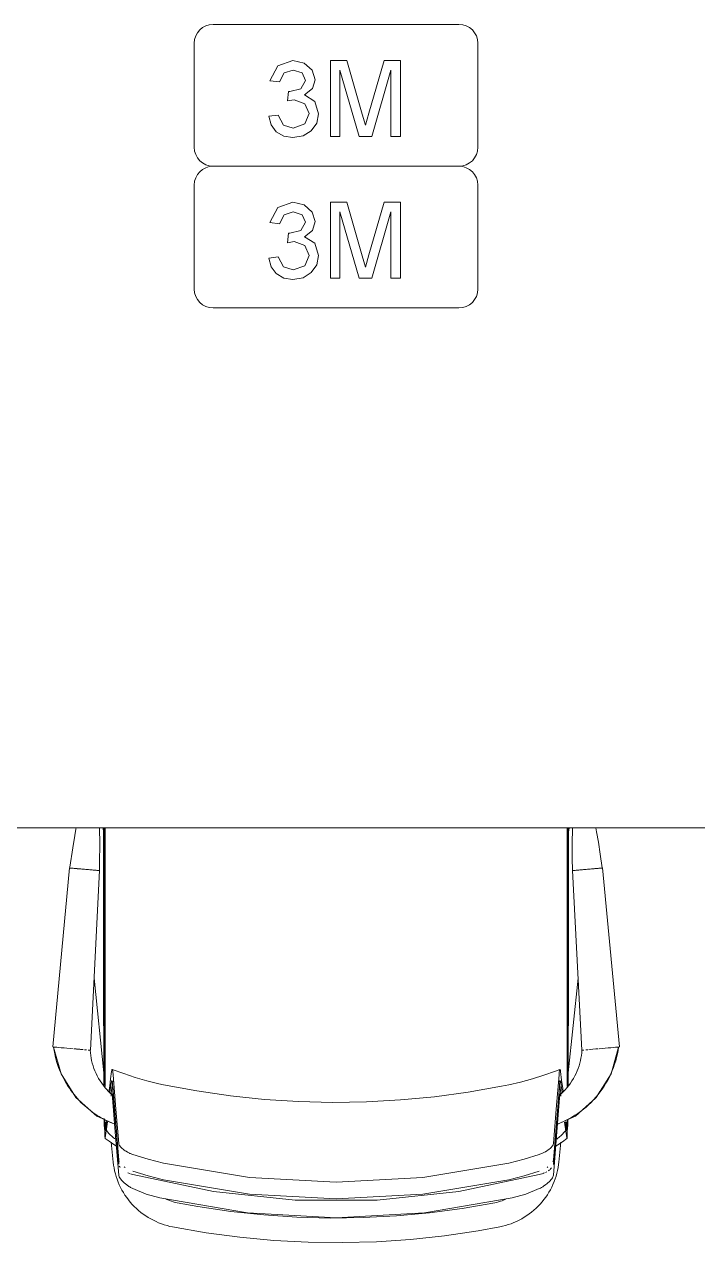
# Model space of a CAD drawing. Header units: millimetres. Extents: x 155927 to 317870, y -36033 to 97293.
# Drawn here: x 191809 to 192521, y 10769 to 12058 of the extents above; entities that cross this region are included whole.
import ezdxf

# ---------------------------------------------------------------- set-up
doc = ezdxf.new("R2010")
doc.units = ezdxf.units.MM
doc.header["$MEASUREMENT"] = 0
doc.layers.add('I-FURN', color=8, linetype='CONTINUOUS', lineweight=9)

msp = doc.modelspace()

# ---------------------------------------------------------------- linework, layer by layer
at = {"layer": 'I-FURN'}
for p, q in [((192268.4, 12057.5), (192008.4, 12057.5)), ((191988.4, 12037.5), (191988.4, 11927.5)), ((192288.4, 11927.5), (192288.4, 12037.5)), ((192076.7, 12013.7), (192068.4, 11997.9)), ((192092.6, 12019.3), (192076.7, 12013.7)), ((192104.7, 12016.5), (192092.6, 12019.3)), ((192113.2, 12009), (192104.7, 12016.5)), ((192149.8, 12019.3), (192132.5, 12019.3)), ((192132.5, 12019.3), (192132.5, 11938.9)), ((192166.2, 11962.6), (192149.8, 12019.3)), ((192189.3, 12019.3), (192173.1, 11963.6)), ((192206.6, 12019.3), (192189.3, 12019.3)), ((192206.6, 11938.9), (192206.6, 12019.3)), ((192078.5, 11996.7), (192083.4, 12006.1)), ((192083.4, 12006.1), (192093, 12009.2)), ((192093, 12009.2), (192102.4, 12006.1)), ((192102.4, 12006.1), (192106.1, 11998.3)), ((192116.2, 11998.9), (192113.2, 12009)), ((192113.4, 11989.6), (192116.2, 11998.9)), ((192142.5, 11938.9), (192142.5, 12009.2)), ((192142.5, 12009.2), (192162.7, 11938.9)), ((192176.3, 11938.9), (192196.5, 12009.2)), ((192196.5, 12009.2), (192196.5, 11938.9)), ((192068.4, 11997.9), (192078.5, 11996.7)), ((192088, 11986.6), (192086.9, 11976.6)), ((192089.6, 11986.5), (192088, 11986.6)), ((192101, 11989.4), (192089.6, 11986.5)), ((192106.1, 11998.3), (192101, 11989.4)), ((192105.1, 11982.9), (192113.4, 11989.6)), ((192086.9, 11976.6), (192094, 11977.7)), ((192094, 11977.7), (192105.4, 11973.6)), ((192116.1, 11976.1), (192105.1, 11982.9)), ((192105.4, 11973.6), (192109.9, 11963.2)), ((192119.9, 11963), (192116.1, 11976.1)), ((192077.2, 11961.5), (192067.2, 11960.3)), ((192067.2, 11960.3), (192069.7, 11951.2)), ((192082.8, 11950.9), (192077.2, 11961.5)), ((192109.9, 11963.2), (192105.3, 11952.2)), ((192118, 11953.2), (192119.9, 11963)), ((192169.5, 11950.8), (192166.2, 11962.6)), ((192173.1, 11963.6), (192169.5, 11950.8)), ((192069.7, 11951.2), (192075.2, 11944)), ((192093.1, 11947.7), (192082.8, 11950.9)), ((192105.3, 11952.2), (192093.1, 11947.7)), ((192112.2, 11945), (192118, 11953.2)), ((192075.2, 11944), (192083.1, 11939.2)), ((192083.1, 11939.2), (192092.8, 11937.7)), ((192092.8, 11937.7), (192103.5, 11939.5)), ((192103.5, 11939.5), (192112.2, 11945)), ((192132.5, 11938.9), (192142.5, 11938.9)), ((192162.7, 11938.9), (192176.3, 11938.9)), ((192196.5, 11938.9), (192206.6, 11938.9)), ((192268.4, 11907.5), (192008.4, 11907.5)), ((192008.4, 11907.5), (192268.4, 11907.5)), ((191988.4, 11887.5), (191988.4, 11777.5)), ((192288.4, 11777.5), (192288.4, 11887.5)), ((192076.7, 11863.7), (192068.4, 11847.9)), ((192092.6, 11869.3), (192076.7, 11863.7)), ((192083.4, 11856.1), (192093, 11859.2)), ((192104.7, 11866.5), (192092.6, 11869.3)), ((192093, 11859.2), (192102.4, 11856.1)), ((192113.2, 11859), (192104.7, 11866.5)), ((192116.2, 11848.9), (192113.2, 11859)), ((192149.8, 11869.3), (192132.5, 11869.3)), ((192132.5, 11869.3), (192132.5, 11788.9)), ((192142.5, 11788.9), (192142.5, 11859.2)), ((192142.5, 11859.2), (192162.7, 11788.9)), ((192166.2, 11812.6), (192149.8, 11869.3)), ((192189.3, 11869.3), (192173.1, 11813.6)), ((192176.3, 11788.9), (192196.5, 11859.2)), ((192206.6, 11869.3), (192189.3, 11869.3)), ((192196.5, 11859.2), (192196.5, 11788.9)), ((192206.6, 11788.9), (192206.6, 11869.3)), ((192068.4, 11847.9), (192078.5, 11846.7)), ((192078.5, 11846.7), (192083.4, 11856.1)), ((192106.1, 11848.3), (192101, 11839.4)), ((192102.4, 11856.1), (192106.1, 11848.3)), ((192113.4, 11839.6), (192116.2, 11848.9)), ((192088, 11836.6), (192086.9, 11826.6)), ((192089.6, 11836.5), (192088, 11836.6)), ((192101, 11839.4), (192089.6, 11836.5)), ((192105.1, 11832.9), (192113.4, 11839.6)), ((192116.1, 11826.1), (192105.1, 11832.9)), ((192086.9, 11826.6), (192094, 11827.7)), ((192094, 11827.7), (192105.4, 11823.6)), ((192105.4, 11823.6), (192109.9, 11813.2)), ((192119.9, 11813), (192116.1, 11826.1)), ((192077.2, 11811.5), (192067.2, 11810.3)), ((192067.2, 11810.3), (192069.7, 11801.2)), ((192082.8, 11800.9), (192077.2, 11811.5)), ((192109.9, 11813.2), (192105.3, 11802.2)), ((192118, 11803.2), (192119.9, 11813)), ((192169.5, 11800.8), (192166.2, 11812.6)), ((192173.1, 11813.6), (192169.5, 11800.8)), ((192069.7, 11801.2), (192075.2, 11794)), ((192075.2, 11794), (192083.1, 11789.2)), ((192093.1, 11797.7), (192082.8, 11800.9)), ((192105.3, 11802.2), (192093.1, 11797.7)), ((192103.5, 11789.5), (192112.2, 11795)), ((192112.2, 11795), (192118, 11803.2)), ((192083.1, 11789.2), (192092.8, 11787.7)), ((192092.8, 11787.7), (192103.5, 11789.5)), ((192132.5, 11788.9), (192142.5, 11788.9)), ((192162.7, 11788.9), (192176.3, 11788.9)), ((192196.5, 11788.9), (192206.6, 11788.9)), ((192008.4, 11757.5), (192268.4, 11757.5)), ((190813.4, 11207.5), (196113.4, 11207.5)), ((191862.1, 11199.6), (191860, 11186.6)), ((191863.3, 11206.2), (191862.1, 11199.6)), ((191863.5, 11207.5), (191863.3, 11206.2)), ((191888.4, 11202.6), (191888.2, 11207.5)), ((191888.5, 11195.1), (191888.4, 11202.6)), ((191892.5, 11203.1), (191892.1, 11207.5)), ((191892.5, 10998.1), (191892.5, 11207.5)), ((191893.1, 11207.5), (191893.1, 10937.3)), ((191894.2, 11207.5), (191894.2, 10935.9)), ((192382.7, 10935.9), (192382.7, 11207.5)), ((192383.5, 11207.5), (192383.5, 10937.3)), ((192384.8, 11207.5), (192384.3, 11203.1)), ((192384.3, 10998.1), (192384.3, 11207.5)), ((192388.2, 11195.1), (192388.3, 11202.6)), ((192388.3, 11202.6), (192388.5, 11207.5)), ((192413.9, 11203.5), (192413.2, 11207.5)), ((192415.8, 11192.3), (192413.9, 11203.5)), ((191860, 11186.6), (191856.7, 11165.8)), ((191888.5, 11186.2), (191888.5, 11195.1)), ((192388.1, 11186.2), (192388.2, 11195.1)), ((192417.8, 11179.6), (192415.8, 11192.3)), ((191888.2, 11162.3), (191888.4, 11175.4)), ((191888.4, 11175.4), (191888.5, 11186.2)), ((192388.2, 11175.4), (192388.1, 11186.2)), ((192388.5, 11162.3), (192388.2, 11175.4)), ((192420, 11165.1), (192417.8, 11179.6)), ((191838.8, 10975.8), (191856.6, 11165.1)), ((191856.6, 11165.1), (191838.8, 10975.8)), ((191856.7, 11165.8), (191856.6, 11165.1)), ((191888.2, 11162.3), (191878.6, 10972.3)), ((191878.6, 10972.3), (191888.2, 11162.3)), ((192398.2, 10972.3), (192388.6, 11162.3)), ((192388.6, 11162.3), (192398.2, 10972.3)), ((192420.2, 11165.1), (192438.1, 10975.8)), ((192438.1, 10975.8), (192420.2, 11165.1)), ((191882.5, 11048.5), (191892.9, 10948.5)), ((192384, 10948.4), (192394.4, 11048.5)), ((191892.5, 10998.1), (191893, 10998.1)), ((191892.8, 10962.3), (191892.9, 10998.1)), ((191893, 10998.1), (191892.9, 10935.6)), ((192384, 10935.6), (192383.9, 10998.1)), ((192383.9, 10998.1), (192384.3, 10998.1)), ((192383.9, 10998.1), (192384, 10962.3)), ((191839.1, 10975.8), (191838.8, 10975.8)), ((191839.9, 10975.7), (191839.1, 10975.8)), ((191839.6, 10975.7), (191847.6, 10947.2)), ((191847.6, 10947.2), (191839.6, 10975.7)), ((191847.6, 10947.2), (191839.6, 10975.7)), ((191839.6, 10975.7), (191847.6, 10947.2)), ((191841.2, 10975.6), (191839.9, 10975.7)), ((191843, 10975.5), (191841.2, 10975.6)), ((191845.2, 10975.3), (191843, 10975.5)), ((191847.8, 10975), (191845.2, 10975.3)), ((191850.7, 10974.8), (191847.8, 10975)), ((191853.8, 10974.5), (191850.7, 10974.8)), ((191857.1, 10974.2), (191853.8, 10974.5)), ((191860.3, 10973.9), (191857.1, 10974.2)), ((191863.6, 10973.7), (191861.3, 10973.8)), ((191866.3, 10973.4), (191863.6, 10973.7)), ((191869.6, 10973.1), (191866.7, 10973.4)), ((191874.4, 10972.7), (191872.2, 10972.9)), ((191877.5, 10972.4), (191876.2, 10972.5)), ((191878.4, 10972.4), (191877.5, 10972.4)), ((191878.6, 10972.3), (191878.4, 10972.4)), ((192398.5, 10972.4), (192398.2, 10972.3)), ((192399.3, 10972.4), (192398.5, 10972.4)), ((192400.6, 10972.5), (192399.3, 10972.4)), ((192404.6, 10972.9), (192402.4, 10972.7)), ((192404.6, 10972.9), (192402.4, 10972.7)), ((192410.1, 10973.4), (192405.9, 10973)), ((192410.1, 10973.4), (192407.2, 10973.1)), ((192413.2, 10973.7), (192410.1, 10973.4)), ((192410.8, 10973.4), (192410.6, 10973.4)), ((192415.5, 10973.8), (192413.2, 10973.7)), ((192419.8, 10974.2), (192416.5, 10973.9)), ((192423, 10974.5), (192419.8, 10974.2)), ((192426.1, 10974.8), (192423, 10974.5)), ((192429, 10975), (192426.1, 10974.8)), ((192431.6, 10975.3), (192429, 10975)), ((192437.2, 10975.7), (192429.3, 10947.2)), ((192429.3, 10947.2), (192437.2, 10975.7)), ((192437.2, 10975.7), (192429.3, 10947.2)), ((192429.3, 10947.2), (192437.2, 10975.7)), ((192433.9, 10975.5), (192431.6, 10975.3)), ((192435.7, 10975.6), (192433.9, 10975.5)), ((192437, 10975.7), (192435.7, 10975.6)), ((192437.8, 10975.8), (192437, 10975.7)), ((192438.1, 10975.8), (192437.8, 10975.8)), ((191892.8, 10935.7), (191892.8, 10962.3)), ((192384, 10962.3), (192384, 10935.7)), ((191847.6, 10947.2), (191863.2, 10922.2)), ((191863.2, 10922.2), (191847.6, 10947.2)), ((191857.6, 10931.1), (191847.6, 10947.2)), ((191847.6, 10947.2), (191863.2, 10922.2)), ((191900, 10942.1), (191899, 10934.4)), ((191901, 10949.8), (191900, 10942.1)), ((191901.7, 10952.1), (191913.8, 10947.6)), ((191905.6, 10910), (191902.7, 10946.4)), ((191913.8, 10947.6), (191926, 10943.5)), ((191926, 10943.5), (191938.4, 10940)), ((192333.5, 10938.7), (192346, 10942.1)), ((192346, 10942.1), (192358.3, 10945.9)), ((192358.3, 10945.9), (192370.4, 10950.3)), ((192370.4, 10950.3), (192375.1, 10952.1)), ((192374.2, 10946.4), (192371.2, 10910)), ((192377, 10940.7), (192375.8, 10949.8)), ((192429.3, 10947.2), (192413.6, 10922.2)), ((192413.6, 10922.2), (192429.3, 10947.2)), ((192413.6, 10922.2), (192429.3, 10947.2)), ((192429.3, 10947.2), (192419.2, 10931.1)), ((191893.1, 10937.3), (191893.1, 10935.1)), ((191894.2, 10935.9), (191894.2, 10933.8)), ((191899, 10934.4), (191898.2, 10928.7)), ((191899.3, 10927.8), (191900.6, 10937.4)), ((191900.5, 10927.1), (191901.2, 10932.3)), ((191901.3, 10939.8), (191903.3, 10939)), ((191902.2, 10934), (191905.4, 10895)), ((191902.4, 10929.3), (191905.4, 10891.5)), ((191938.4, 10940), (191950.9, 10936.9)), ((191950.9, 10936.9), (191955.9, 10935.8)), ((191955.9, 10935.8), (191991.2, 10929.2)), ((191991.2, 10929.2), (192026.9, 10924.1)), ((192278.1, 10928), (192313.5, 10934.3)), ((192313.5, 10934.3), (192321, 10935.8)), ((192321, 10935.8), (192333.5, 10938.7)), ((192371.4, 10895), (192374.6, 10934)), ((192371.4, 10891.4), (192374.4, 10929.2)), ((192373.6, 10939), (192375.6, 10939.8)), ((192375.6, 10932.2), (192376.3, 10927.2)), ((192376.2, 10937.4), (192377.5, 10927.8)), ((192378.2, 10931.7), (192377, 10940.7)), ((192378.6, 10928.7), (192378.2, 10931.7)), ((192382.7, 10934), (192382.7, 10935.9)), ((192383.5, 10937.3), (192383.5, 10934.7)), ((191863.2, 10922.2), (191859.3, 10928.5)), ((191863.2, 10922.2), (191885.3, 10902.7)), ((191885.3, 10902.7), (191863.2, 10922.2)), ((191868.7, 10917.3), (191863.2, 10922.2)), ((191863.2, 10922.2), (191885.3, 10902.7)), ((191900.7, 10925.1), (191900.5, 10923.6)), ((191905.3, 10881.3), (191902, 10922)), ((192026.9, 10924.1), (192062.7, 10920.3)), ((192062.7, 10920.3), (192098.6, 10918)), ((192098.6, 10918), (192134.6, 10917.1)), ((192134.6, 10917.1), (192170.6, 10917.7)), ((192170.6, 10917.7), (192206.6, 10919.7)), ((192206.6, 10919.7), (192242.4, 10923.1)), ((192242.4, 10923.1), (192278.1, 10928)), ((192374.8, 10922), (192371.5, 10881.3)), ((192376.3, 10923.8), (192376.1, 10925.1)), ((192413.6, 10922.2), (192391.5, 10902.7)), ((192391.5, 10902.7), (192413.6, 10922.2)), ((192391.5, 10902.7), (192413.6, 10922.2)), ((192413.6, 10922.2), (192408.1, 10917.3)), ((192417.5, 10928.5), (192413.6, 10922.2)), ((191885.3, 10902.7), (191879.8, 10907.6)), ((191908.6, 10873.6), (191905.6, 10910)), ((192371.2, 10910), (192368.2, 10873.5)), ((192397, 10907.6), (192391.5, 10902.7)), ((191885.3, 10902.7), (191904.3, 10894)), ((191904.3, 10894), (191885.3, 10902.7)), ((191892, 10899.7), (191885.3, 10902.7)), ((191885.3, 10902.7), (191904.3, 10894)), ((191893.1, 10900.1), (191893.1, 10891.5)), ((191893.5, 10898.7), (191893.1, 10891.5)), ((191893.8, 10884.9), (191893.6, 10891.5)), ((191893.9, 10891.5), (191894, 10889.5)), ((191894.3, 10887.8), (191894.8, 10894)), ((191896.8, 10896.5), (191894.4, 10879.5)), ((191894.8, 10894), (191895.3, 10897.5)), ((191894.8, 10889.4), (191896, 10896.8)), ((191905.4, 10895), (191908.6, 10855.9)), ((191905.4, 10891.5), (191908.6, 10851.7)), ((192368.2, 10855.9), (192371.4, 10895)), ((192368.2, 10851.6), (192371.4, 10891.4)), ((192391.5, 10902.7), (192373.3, 10894.3)), ((192373.3, 10894.3), (192391.5, 10902.7)), ((192373.3, 10894.3), (192391.5, 10902.7)), ((192382.5, 10879.5), (192380.1, 10896.3)), ((192380.9, 10896.6), (192381.7, 10891.2)), ((192381.6, 10897.1), (192382, 10894)), ((192381.7, 10891.2), (192381.8, 10890.2)), ((192381.8, 10890.2), (192382, 10889.3)), ((192382, 10894), (192382.5, 10887.8)), ((192382.1, 10891.3), (192383.5, 10891.6)), ((192382.8, 10889.5), (192382.9, 10891.6)), ((192383.2, 10891.6), (192383, 10884.9)), ((192383.5, 10891.6), (192383.2, 10898.4)), ((192383.5, 10898.6), (192383.5, 10891.6)), ((192391.5, 10902.7), (192384.9, 10899.7)), ((191898.4, 10876), (191894.2, 10879)), ((191895.2, 10888.1), (191894.7, 10889)), ((191896.1, 10886.9), (191895.2, 10888.1)), ((191896.9, 10885.8), (191896.1, 10886.9)), ((191897.9, 10884.7), (191896.9, 10885.8)), ((191898.8, 10883.7), (191897.9, 10884.7)), ((191899.8, 10882.6), (191898.8, 10883.7)), ((191900.9, 10881.7), (191899.8, 10882.6)), ((191902, 10880.7), (191900.9, 10881.7)), ((191903.1, 10879.8), (191902, 10880.7)), ((191904.2, 10879), (191903.1, 10879.8)), ((191905.4, 10878.2), (191904.2, 10879)), ((191908.6, 10840.1), (191905.3, 10881.3)), ((192371.5, 10881.3), (192368.2, 10840)), ((192373, 10879.2), (192371.8, 10878.4)), ((192374.1, 10880), (192373, 10879.2)), ((192375.2, 10880.9), (192374.1, 10880)), ((192376.2, 10881.8), (192375.2, 10880.9)), ((192377.2, 10882.8), (192376.2, 10881.8)), ((192378.2, 10883.8), (192377.2, 10882.8)), ((192382.6, 10879), (192377.8, 10875.5)), ((192379.1, 10884.8), (192378.2, 10883.8)), ((192380, 10885.9), (192379.1, 10884.8)), ((192380.9, 10887), (192380, 10885.9)), ((192381.7, 10888.2), (192380.9, 10887)), ((192381.9, 10888.6), (192381.7, 10888.2)), ((192381.7, 10888.2), (192381.7, 10888.2)), ((192382.2, 10888.9), (192381.9, 10888.6)), ((191903.3, 10872.7), (191898.4, 10876)), ((191900.5, 10875.1), (191902.7, 10854)), ((191906.1, 10871), (191903.3, 10872.7)), ((192372.9, 10872.3), (192370.7, 10871)), ((192377.8, 10875.5), (192372.9, 10872.3)), ((192374.1, 10854), (192376.3, 10875.1)), ((191902.7, 10854), (191903.1, 10850.9)), ((191939.6, 10857), (191923.6, 10862)), ((191955.9, 10852.9), (191939.6, 10857)), ((192046.7, 10837.7), (191955.9, 10852.9)), ((192321, 10852.8), (192230.2, 10837.7)), ((192337.2, 10857), (192321, 10852.8)), ((192353.2, 10862), (192337.2, 10857)), ((192373.8, 10851.3), (192374.1, 10854)), ((191903.1, 10850.9), (191903.6, 10847.8)), ((191903.6, 10847.8), (191904.2, 10844.7)), ((191904.2, 10844.7), (191905, 10841.7)), ((191905, 10841.7), (191905.9, 10838.7)), ((191905.9, 10838.7), (191906.8, 10835.8)), ((191923.6, 10844.4), (191939.6, 10839.4)), ((191923.6, 10840.7), (192008.7, 10822.7)), ((191939.6, 10839.4), (191955.9, 10835.2)), ((192268.1, 10822.7), (192353.2, 10840.7)), ((192321, 10835.2), (192337.2, 10839.3)), ((192337.2, 10839.3), (192353.2, 10844.3)), ((192370.1, 10836.2), (192371.1, 10839.1)), ((192371.1, 10839.1), (192372, 10842.1)), ((192372, 10842.1), (192372.7, 10845.2)), ((192372.7, 10845.2), (192373.3, 10848.2)), ((192373.3, 10848.2), (192373.8, 10851.3)), ((191906.8, 10835.8), (191908, 10832.8)), ((191908, 10832.8), (191909.2, 10830)), ((191909.2, 10830), (191910.5, 10827.2)), ((191910.5, 10827.2), (191912, 10824.4)), ((191937.6, 10820.2), (191923.6, 10825.9)), ((191955.9, 10835.2), (192046.7, 10820.1)), ((192138.4, 10832.6), (192046.7, 10837.7)), ((192230.2, 10837.7), (192138.4, 10832.6)), ((192230.2, 10820.1), (192321, 10835.2)), ((192353.2, 10825.9), (192339.2, 10820.1)), ((192365.1, 10824.8), (192366.5, 10827.6)), ((192366.5, 10827.6), (192367.8, 10830.4)), ((192367.8, 10830.4), (192369, 10833.3)), ((192369, 10833.3), (192370.1, 10836.2)), ((191912, 10824.4), (191913.5, 10821.7)), ((191913.5, 10821.7), (191915.2, 10819.1)), ((191915.2, 10819.1), (191917, 10816.5)), ((191917, 10816.5), (191918.8, 10814)), ((191918.8, 10814), (191920.8, 10811.6)), ((191952.1, 10816), (191937.6, 10820.2)), ((192044.7, 10800.2), (191952.1, 10816)), ((191960.4, 10814), (191958.5, 10814.8)), ((191962.3, 10813.2), (191960.4, 10814)), ((191964.3, 10812.6), (191962.3, 10813.2)), ((192008.7, 10822.7), (192095, 10813.7)), ((192046.7, 10820.1), (192138.4, 10815)), ((192095, 10813.7), (192181.8, 10813.7)), ((192138.4, 10815), (192230.2, 10820.1)), ((192181.8, 10813.7), (192268.1, 10822.7)), ((192324.7, 10816), (192232.1, 10800.2)), ((192314.2, 10813.1), (192312.3, 10812.5)), ((192316.2, 10813.9), (192314.2, 10813.1)), ((192318.1, 10814.7), (192316.2, 10813.9)), ((192339.2, 10820.1), (192324.7, 10816)), ((192356.3, 10811.9), (192358.3, 10814.3)), ((192358.3, 10814.3), (192360.1, 10816.9)), ((192360.1, 10816.9), (192361.9, 10819.4)), ((192361.9, 10819.4), (192363.5, 10822.1)), ((192363.5, 10822.1), (192365.1, 10824.8)), ((191920.8, 10811.6), (191922.9, 10809.2)), ((191922.9, 10809.2), (191925, 10807)), ((191925, 10807), (191927.3, 10804.8)), ((191927.3, 10804.8), (191929.6, 10802.7)), ((191929.6, 10802.7), (191932, 10800.8)), ((191932, 10800.8), (191934.5, 10798.9)), ((191966.3, 10812), (191964.3, 10812.6)), ((191968.3, 10811.4), (191966.3, 10812)), ((191970.3, 10811), (191968.3, 10811.4)), ((191992.4, 10807), (191970.3, 10811)), ((192027.1, 10801.8), (191992.4, 10807)), ((192062, 10798.1), (192027.1, 10801.8)), ((192138.4, 10794.9), (192044.7, 10800.2)), ((192232.1, 10800.2), (192138.4, 10794.9)), ((192237.2, 10800.3), (192202.2, 10797.1)), ((192271.9, 10805), (192237.2, 10800.3)), ((192306.5, 10811), (192271.9, 10805)), ((192308.3, 10811.4), (192306.5, 10811)), ((192310.3, 10811.9), (192308.3, 10811.4)), ((192312.3, 10812.5), (192310.3, 10811.9)), ((192342.7, 10799.1), (192345.2, 10801)), ((192345.2, 10801), (192347.6, 10803)), ((192347.6, 10803), (192349.9, 10805.1)), ((192349.9, 10805.1), (192352.1, 10807.3)), ((192352.1, 10807.3), (192354.3, 10809.6)), ((192354.3, 10809.6), (192356.3, 10811.9)), ((191934.5, 10798.9), (191937.1, 10797.1)), ((191937.1, 10797.1), (191939.7, 10795.4)), ((191939.7, 10795.4), (191942.4, 10793.9)), ((191942.4, 10793.9), (191945.2, 10792.4)), ((191945.2, 10792.4), (191948, 10791.1)), ((191948, 10791.1), (191950.8, 10789.8)), ((191950.8, 10789.8), (191953.7, 10788.7)), ((191953.7, 10788.7), (191956.7, 10787.7)), ((191956.7, 10787.7), (191959.7, 10786.8)), ((192097, 10795.7), (192062, 10798.1)), ((192132.1, 10794.8), (192097, 10795.7)), ((192167.2, 10795.2), (192132.1, 10794.8)), ((192202.2, 10797.1), (192167.2, 10795.2)), ((192317.6, 10786.9), (192320.6, 10787.8)), ((192320.6, 10787.8), (192323.5, 10788.8)), ((192323.5, 10788.8), (192326.4, 10790)), ((192326.4, 10790), (192329.3, 10791.2)), ((192329.3, 10791.2), (192332.1, 10792.6)), ((192332.1, 10792.6), (192334.8, 10794.1)), ((192334.8, 10794.1), (192337.5, 10795.7)), ((192337.5, 10795.7), (192340.1, 10797.4)), ((192340.1, 10797.4), (192342.7, 10799.1)), ((191959.7, 10786.8), (191962.7, 10786)), ((191962.7, 10786), (191965.3, 10785.5)), ((191965.3, 10785.5), (192000.9, 10779.3)), ((192000.9, 10779.3), (192036.7, 10774.5)), ((192036.7, 10774.5), (192072.7, 10771.1)), ((192217.1, 10772.2), (192253, 10776.1)), ((192253, 10776.1), (192288.8, 10781.4)), ((192288.8, 10781.4), (192311.5, 10785.5)), ((192311.5, 10785.5), (192314.5, 10786.1)), ((192314.5, 10786.1), (192317.6, 10786.9)), ((192072.7, 10771.1), (192108.8, 10769.2)), ((192108.8, 10769.2), (192144.9, 10768.8)), ((192144.9, 10768.8), (192181.1, 10769.8)), ((192181.1, 10769.8), (192217.1, 10772.2))]:
    msp.add_line(p, q, dxfattribs=at)
for centre, start, end in [((192008.4, 12037.5), 90, 180), ((192268.4, 12037.5), 0, 90), ((192008.4, 11927.5), 180, 270), ((192268.4, 11927.5), 270, 0), ((192008.4, 11887.5), 90, 180), ((192268.4, 11887.5), 0, 90), ((192008.4, 11777.5), 180, 270), ((192268.4, 11777.5), 270, 0)]:
    msp.add_arc(centre, 20, start, end, dxfattribs=at)
msp.add_ellipse((192138.1, 11402.6), major_axis=(825, 0), ratio=0.648816, start_param=4.410918, end_param=4.412924, dxfattribs=at)
for points, knots in [([(191856.6, 11165.1), (191856.6, 11165.1), (191857.3, 11165), (191859.6, 11164.8), (191861.6, 11164.7), (191862.3, 11164.6)], [-1, -1, -1, -1, -0.8888889, -0.7777778, -0.722393, -0.722393, -0.722393, -0.722393]), ([(191872.4, 11163.7), (191871.5, 11163.8), (191868.8, 11164), (191865.3, 11164.3), (191863, 11164.5), (191862.3, 11164.6)], [-0.4999756, -0.4999756, -0.4999756, -0.4999756, -0.4444444, -0.3333333, -0.2779256, -0.2779256, -0.2779256, -0.2779256]), ([(191872.4, 11163.7), (191873.4, 11163.6), (191875.2, 11163.5), (191877.9, 11163.2), (191880.4, 11163), (191882.6, 11162.8), (191884.6, 11162.7), (191886.2, 11162.5), (191887.7, 11162.4), (191888.2, 11162.3), (191888.2, 11162.3)], [-0.4999756, -0.4999756, -0.4999756, -0.4999756, -0.4444444, -0.3888889, -0.3333333, -0.2777778, -0.2222222, -0.1666667, -0.1111111, 0, 0, 0, 0]), ([(191888.2, 11162.3), (191888.2, 11162.3), (191888.1, 11162.4), (191887.1, 11162.4), (191884.8, 11162.6), (191879.8, 11163.1), (191875.2, 11163.5), (191872.4, 11163.7)], [-1, -1, -1, -1, -0.9444444, -0.8888889, -0.7777778, -0.6666667, -0.5, -0.5, -0.5, -0.5]), ([(192390.6, 11162.5), (192390.1, 11162.5), (192388.9, 11162.4), (192388.5, 11162.3), (192388.5, 11162.3)], [-0.1666667, -0.1666667, -0.1666667, -0.1666667, -0.1111111, 0, 0, 0, 0]), ([(192398.8, 11163.2), (192398, 11163.2), (192396.4, 11163), (192394.9, 11162.9), (192394.2, 11162.8)], [-0.3888889, -0.3888889, -0.3888889, -0.3888889, -0.3333333, -0.2816289, -0.2816289, -0.2816289, -0.2816289]), ([(191839.6, 10975.7), (191841.6, 10961), (191849.5, 10939.7), (191868.1, 10916.6), (191884.9, 10903.1), (191897.6, 10896.7), (191903.9, 10894.3)], [-1, -1, -1, -1, -0.7, -0.55, -0.4, -0.2610856, -0.2610856, -0.2610856, -0.2610856]), ([(191870.9, 10973), (191870.8, 10973), (191870.6, 10973), (191870.2, 10973.1), (191869.6, 10973.1), (191868.6, 10973.2), (191867.6, 10973.3), (191867, 10973.4), (191866.7, 10973.4)], [-0.77777778, -0.77777778, -0.77777778, -0.77777778, -0.77083333, -0.76388889, -0.75, -0.72222222, -0.69444444, -0.67778327, -0.67778327, -0.67778327, -0.67778327]), ([(191874.5, 10972.7), (191874.5, 10972.7), (191874.1, 10972.7), (191873.5, 10972.8), (191872.9, 10972.8), (191872.7, 10972.9)], [-0.86453357, -0.86453357, -0.86453357, -0.86453357, -0.86111111, -0.83333333, -0.82062906, -0.82062906, -0.82062906, -0.82062906]), ([(191878.4, 10972.4), (191878.8, 10965), (191882.1, 10950.1), (191891.7, 10934.8), (191898.8, 10927.5), (191900.2, 10926.2)], [0, 0, 0, 0, 0.25, 0.5, 0.5570619, 0.5570619, 0.5570619, 0.5570619]), ([(192373.6, 10894.6), (192379.7, 10896.9), (192394.3, 10904.4), (192414.2, 10921.6), (192430.3, 10946.7), (192435.9, 10965.9), (192437.2, 10975.7)], [0.2657411, 0.2657411, 0.2657411, 0.2657411, 0.4, 0.6, 0.8, 1, 1, 1, 1]), ([(192376.6, 10926.2), (192378, 10927.5), (192385.1, 10934.8), (192394.7, 10950.1), (192398, 10965), (192398.4, 10972.4)], [0.4429331, 0.4429331, 0.4429331, 0.4429331, 0.5, 0.75, 1, 1, 1, 1]), ([(192382, 10889.3), (192382, 10889.1), (192382.1, 10888.8), (192382.3, 10889.1), (192382.4, 10890.8), (192382.6, 10893.5), (192382.6, 10895.2), (192382.6, 10896.2)], [0, 0, 0, 0, 0.166667, 0.333333, 0.666667, 0.833333, 1, 1, 1, 1]), ([(191923.6, 10862), (191922.7, 10862.3), (191921.4, 10862.8), (191919.8, 10863.5), (191918.6, 10864.1), (191917.4, 10864.7), (191916, 10865.6), (191913.2, 10867.4), (191910.6, 10869.7), (191909, 10872), (191908.7, 10873.1), (191908.6, 10873.6)], [-1, -1, -1, -1, -0.892857, -0.839286, -0.785714, -0.732143, -0.678571, -0.571429, -0.285714, -0.142857, 0, 0, 0, 0]), ([(192368.2, 10873.5), (192368.1, 10872.8), (192367.5, 10871.2), (192364.7, 10868.1), (192360.9, 10865.4), (192356.7, 10863.3), (192354.4, 10862.4), (192353.2, 10862)], [-1, -1, -1, -1, -0.785714, -0.571429, -0.285714, -0.142857, 0, 0, 0, 0]), ([(191923.6, 10825.9), (191922.4, 10826.5), (191920.2, 10827.7), (191916, 10830.4), (191912.9, 10833.3), (191910.9, 10835.5), (191910.2, 10836.6), (191909.7, 10837.4), (191909.2, 10838.1), (191908.8, 10839), (191908.7, 10839.7), (191908.6, 10840.1)], [0, 0, 0, 0, 0.142857, 0.285714, 0.571429, 0.678571, 0.732143, 0.785714, 0.839286, 0.892857, 1, 1, 1, 1]), ([(192368.2, 10840), (192368.1, 10839.5), (192367.8, 10838.3), (192366.2, 10835.6), (192363.6, 10832.8), (192360.8, 10830.5), (192359.3, 10829.5), (192358.2, 10828.7), (192357, 10827.9), (192355.4, 10826.9), (192354.1, 10826.3), (192353.2, 10825.9)], [0, 0, 0, 0, 0.142857, 0.285714, 0.571429, 0.678571, 0.732143, 0.785714, 0.839286, 0.892857, 1, 1, 1, 1])]:
    msp.add_open_spline(points, degree=3, knots=knots, dxfattribs=at)
for points in [[(191862.3, 11164.6), (191861.6, 11164.7), (191860.3, 11164.8), (191858.7, 11164.9), (191857.5, 11165), (191856.8, 11165.1), (191856.6, 11165.1), (191856.6, 11165.1)], [(191862.3, 11164.6), (191863, 11164.5), (191863.7, 11164.5), (191864.5, 11164.4)], [(191864.5, 11164.4), (191865.3, 11164.3), (191866.2, 11164.3), (191867, 11164.2)], [(191867, 11164.2), (191867.9, 11164.1), (191869.7, 11164), (191871.5, 11163.8), (191872.4, 11163.7)], [(192388.5, 11162.3), (192388.5, 11162.3), (192388.5, 11162.3), (192388.7, 11162.4)], [(192392.2, 11162.7), (192391.6, 11162.6), (192391.2, 11162.6), (192390.7, 11162.5)], [(192394.1, 11162.8), (192393.5, 11162.8), (192392.8, 11162.7), (192392.3, 11162.7)], [(192396.5, 11163), (192397.3, 11163.1), (192398, 11163.2), (192398.8, 11163.2)], [(192399, 11163.2), (192399.8, 11163.3), (192400.6, 11163.4), (192401.5, 11163.5)], [(192401.5, 11163.5), (192400.7, 11163.4), (192399.8, 11163.3), (192399, 11163.3)], [(192401.7, 11163.5), (192402.5, 11163.6), (192403.4, 11163.6), (192404.3, 11163.7)], [(192404.2, 11163.7), (192403.4, 11163.6), (192402.5, 11163.6), (192401.7, 11163.5)], [(192407, 11164), (192406.1, 11163.9), (192405.3, 11163.8), (192404.4, 11163.7)], [(192404.4, 11163.7), (192405.3, 11163.8), (192406.1, 11163.9), (192407, 11163.9)], [(192407.1, 11164), (192408, 11164), (192408.8, 11164.1), (192409.6, 11164.2)], [(192409.6, 11164.2), (192408.8, 11164.1), (192408, 11164), (192407.1, 11164)], [(192409.8, 11164.2), (192410.6, 11164.3), (192411.4, 11164.3), (192412.1, 11164.4)], [(192412.1, 11164.4), (192411.7, 11164.4), (192411.3, 11164.3), (192410.9, 11164.3)], [(192412.3, 11164.4), (192413, 11164.5), (192413.7, 11164.5), (192414.4, 11164.6)], [(192414.4, 11164.6), (192413.7, 11164.6), (192413, 11164.5), (192412.3, 11164.4)], [(192414.5, 11164.6), (192415.2, 11164.7), (192415.8, 11164.7), (192416.3, 11164.8)], [(192416.5, 11164.8), (192417.7, 11164.9), (192419.5, 11165), (192420.2, 11165.1), (192420.2, 11165.1)], [(191866.2, 10973.4), (191865.5, 10973.5), (191864.7, 10973.6), (191864, 10973.6)], [(191902.7, 10946.4), (191902.5, 10947.9), (191902.3, 10950.4), (191901.9, 10952.2), (191901.4, 10952.1), (191901.2, 10950.8), (191901, 10949.8)], [(192375.8, 10949.8), (192375.7, 10950.8), (192375.4, 10952.1), (192375, 10952.2), (192374.6, 10950.4), (192374.3, 10947.9), (192374.2, 10946.4)], [(191900.6, 10937.4), (191900.7, 10938.4), (191901, 10939.8), (191901.4, 10939.9), (191901.8, 10938.1), (191902.1, 10935.6), (191902.2, 10934)], [(191901.2, 10932.3), (191901.3, 10933.2), (191901.6, 10934.2), (191902, 10933.2), (191902.3, 10930.8), (191902.4, 10929.3)], [(192374.4, 10929.2), (192374.6, 10930.8), (192374.8, 10933.1), (192375.2, 10934.1), (192375.5, 10933.1), (192375.6, 10932.2)], [(192374.6, 10934), (192374.7, 10935.6), (192375, 10938.1), (192375.4, 10939.9), (192375.8, 10939.8), (192376.1, 10938.4), (192376.2, 10937.4)], [(191902, 10922), (191901.9, 10923.7), (191901.6, 10926.2), (191901.2, 10927.3), (191900.9, 10926.1), (191900.7, 10925.1)], [(192376.1, 10925.1), (192376, 10926.1), (192375.7, 10927.3), (192375.2, 10926.2), (192374.9, 10923.7), (192374.8, 10922)], [(191894.2, 10896.1), (191894.2, 10894.3), (191894.3, 10891.3), (191894.5, 10889.7), (191894.6, 10889.3)], [(191894.4, 10879.5), (191894.3, 10879.1), (191894.2, 10878.8), (191894.1, 10879.6), (191893.9, 10881.7), (191893.8, 10883.7), (191893.8, 10884.9)], [(191894, 10889.5), (191894, 10888.3), (191894.1, 10886.8), (191894.2, 10887.2), (191894.3, 10887.8)], [(191894.6, 10889.3), (191894.6, 10889), (191894.7, 10888.8), (191894.8, 10889.1), (191894.8, 10889.4)], [(192382.5, 10887.8), (192382.6, 10887.2), (192382.7, 10886.8), (192382.8, 10888.3), (192382.8, 10889.5)], [(192383, 10884.9), (192383, 10883.7), (192382.9, 10881.7), (192382.8, 10879.6), (192382.6, 10878.8), (192382.5, 10879.1), (192382.5, 10879.5)], [(191908.6, 10855.9), (191908.7, 10855.4), (191908.8, 10854.9), (191909.1, 10854.4)], [(192367.7, 10854.3), (192368, 10854.9), (192368.2, 10855.4), (192368.2, 10855.9)], [(191909.2, 10849.8), (191909.5, 10849.4), (191909.8, 10848.9), (191910.2, 10848.4)], [(191914.3, 10849), (191914.7, 10848.8), (191915, 10848.6), (191915.3, 10848.4)], [(191918.3, 10842.6), (191918.9, 10842.3), (191919.5, 10842), (191920.2, 10841.8)], [(191920.9, 10841.6), (191921.8, 10841.2), (191922.7, 10841), (191923.6, 10840.7)], [(192353.2, 10840.7), (192354.2, 10840.9), (192355.2, 10841.2), (192356.1, 10841.6)], [(192356.6, 10841.7), (192357.4, 10842), (192358.1, 10842.3), (192358.8, 10842.6)], [(192359.8, 10843.1), (192360.3, 10843.3), (192360.8, 10843.6), (192361.3, 10843.8)], [(192361.6, 10848.4), (192361.9, 10848.6), (192362.2, 10848.8), (192362.5, 10849)], [(192362.6, 10844.6), (192363.1, 10844.9), (192363.6, 10845.3), (192364.1, 10845.7)], [(192364.8, 10846.3), (192365.4, 10846.8), (192365.8, 10847.3), (192366.2, 10847.8)]]:
    msp.add_open_spline(points, degree=3, dxfattribs=at)

doc.saveas('drawing.dxf')
